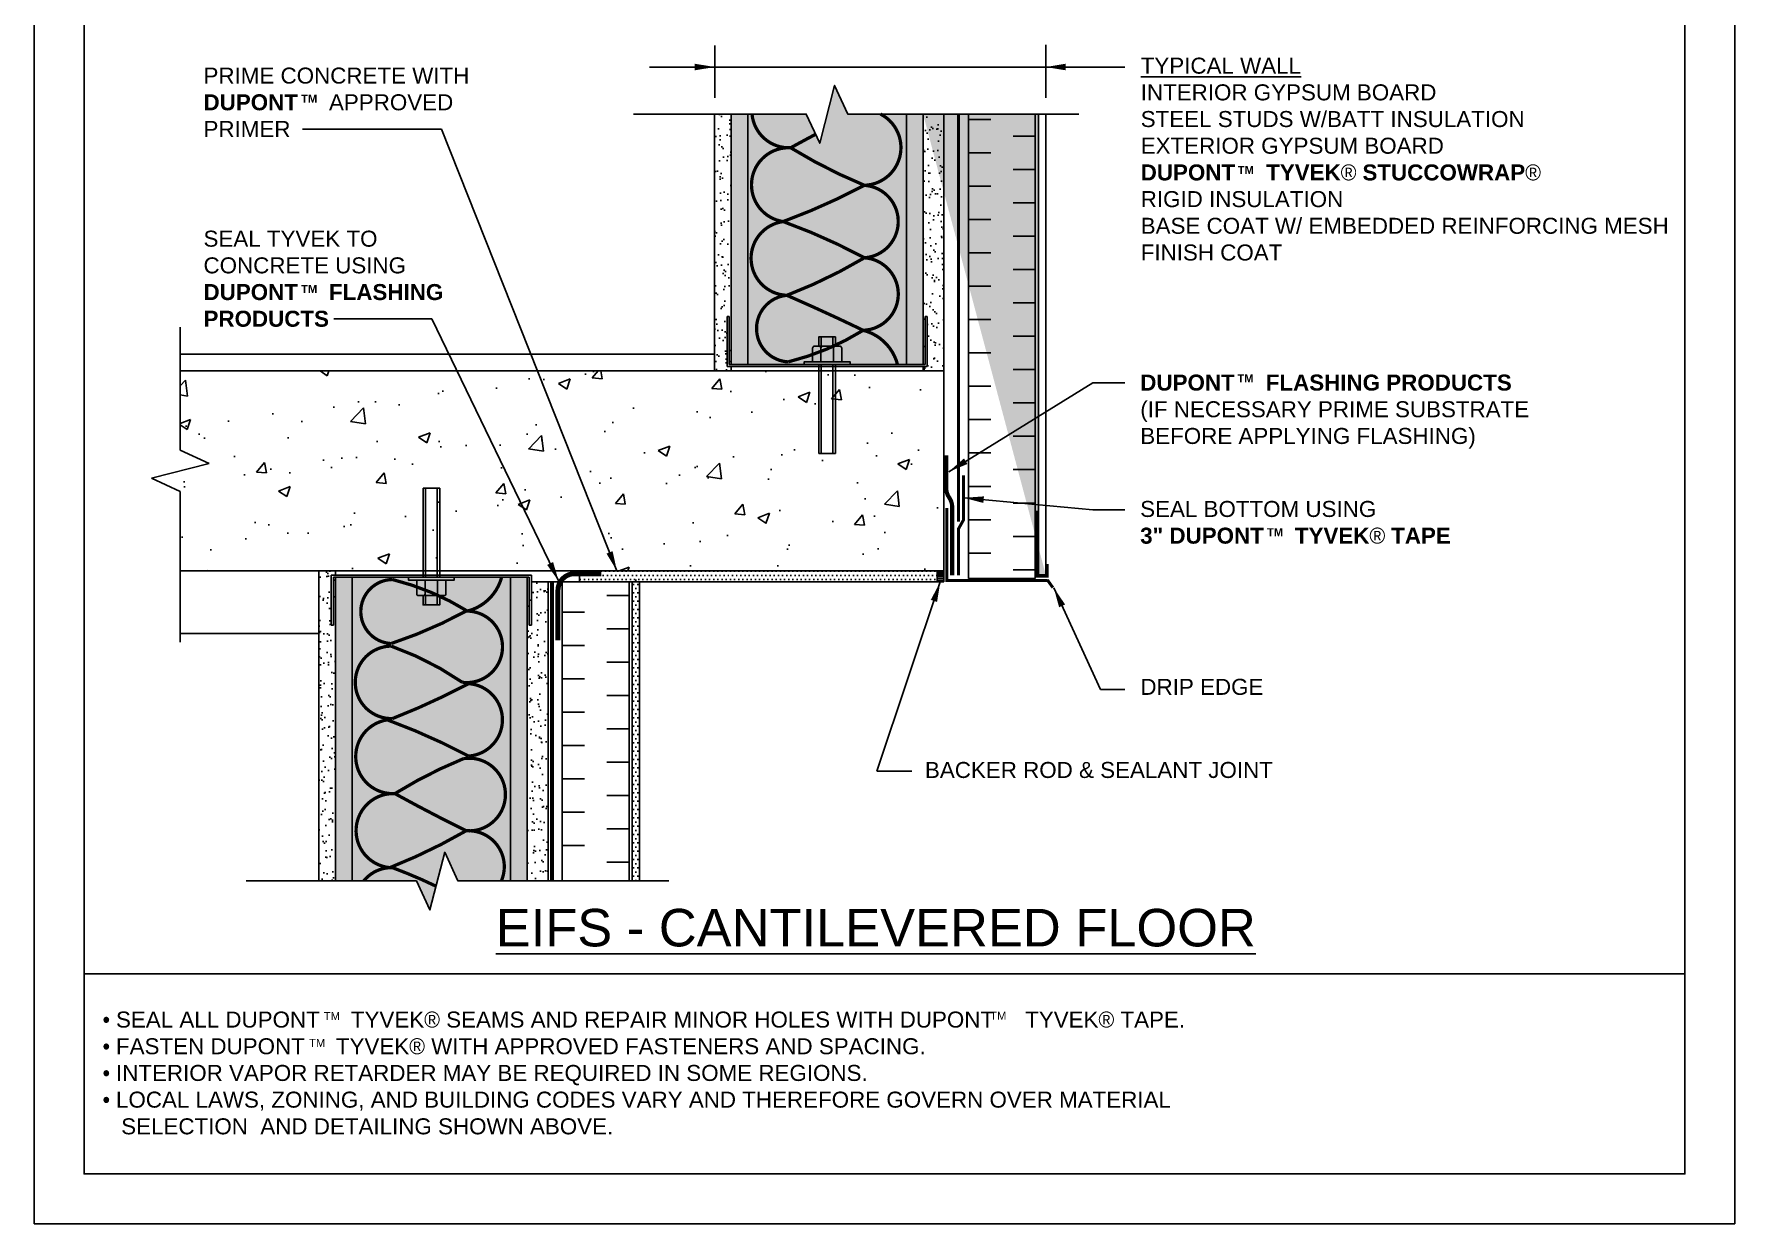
# Model space of a CAD drawing. Extents: x -27 to 167, y -65 to 64.
# Drawn here: x 88.2 to 139.2, y -1.9 to 33.7 of the extents above; entities that cross this region are included whole.
import ezdxf

# ---------------------------------------------------------------- set-up
doc = ezdxf.new("R2010")
doc.units = 0
doc.header["$LTSCALE"] = 1.5
doc.header["$MEASUREMENT"] = 0
doc.linetypes.add('CENTER', pattern=[2, 1.25, -0.25, 0.25, -0.25])
doc.linetypes.add('DASHED', pattern=[0.75, 0.5, -0.25])
doc.layers.get('DEFPOINTS').update_dxf_attribs({"linetype": 'CONTINUOUS'})
for name, color, linetype in [('CASING_BEAD', 251, 'CONTINUOUS'), ('CLADDING', 252, 'CONTINUOUS'), ('DUPONT_FLASHING', 253, 'CENTER'), ('FLASHING', 124, 'CONTINUOUS'), ('INSULATION', 40, 'CONTINUOUS'), ('RIGID_INSULATION', 191, 'CONTINUOUS'), ('SEALANT', 252, 'CONTINUOUS'), ('STRAIGHTFLASH', 253, 'CONTINUOUS'), ('STRUCTURE', 252, 'CONTINUOUS'), ('STRUCTURE_SHADING', 254, 'CONTINUOUS'), ('TEXT', 7, 'CONTINUOUS'), ('TYVEK', 160, 'DASHED'), ('TYVEK_TAPE', 130, 'CONTINUOUS'), ('W', 7, 'CONTINUOUS')]:
    doc.layers.add(name, color=color, linetype=linetype)
doc.styles.add('DETAILS', font='sanss___.ttf', dxfattribs={"height": 1})
doc.dimstyles.new('TYVEKDETAILS', dxfattribs={"dimscale": 6, "dimtxt": 1.5, "dimasz": 0.1, "dimexe": 0.75, "dimexo": 0.75, "dimgap": 0.75, "dimtad": 0, "dimtih": 1, "dimtoh": 1, "dimdec": 4, "dimzin": 0, "dimtxsty": 'DETAILS', "dimcen": 0.0625, "dimazin": 3, "dimtfac": 1, "dimtdec": 4, "dimtofl": 0, "dimtmove": 0, "dimatfit": 3, "dimtolj": 1, "dimtzin": 0})
pattern_1 = [(37.5, (135.6954, 9.62583), (-0.0157483, 0.481706), [0, -0.38, 0, -0.425, 0, -0.40625]), (7.5, (135.6954, 9.6258), (0.442444, 0.7055365), [0, -0.205, 0, -0.3425, 0, -0.13125]), (327.5, (135.3879, 9.62583), (0.7785355, 0.0014148), [0, -0.125, 0, -0.45, 0, -0.5875]), (317.5, (135.3879, 9.6258), (0.751532, 0.219419), [0, -0.0625, 0, -0.295, 0, -0.3375])]

msp = doc.modelspace()

# ---------------------------------------------------------------- hatches: boundary and pattern name
at = {"layer": 'CLADDING'}
h = msp.add_hatch(dxfattribs=at)
h.set_pattern_fill('DOTS', color=256, scale=2, style=0)
h.set_pattern_definition([(0, (-50.81493, 116.74135), (0.0625, 0.125), [0, -0.125])])
edge = h.paths.add_edge_path()
edge.add_line((118.525, 31.334), (118.525, 17.524))
edge.add_line((114.846, 31.334), (119.52, 31.334))
edge.add_line((118.305, 31.334), (118.305, 17.524))
edge.add_line((118.525, 17.524), (118.305, 17.524))
h = msp.add_hatch(dxfattribs=at)
h.set_pattern_fill('DOTS', color=256, scale=2, style=0)
h.set_pattern_definition([(0, (58.04209, 36.98135), (0.0625, 0.125), [0, -0.125])])
edge = h.paths.add_edge_path()
edge.add_line((103.597, 17.377), (107.115, 17.377))
edge.add_line((106.122, 17.377), (106.122, 8.32))
edge.add_line((106.343, 8.32), (106.122, 8.32))
edge.add_line((106.343, 17.377), (106.343, 8.32))
h = msp.add_hatch(dxfattribs=at)
h.set_pattern_fill('DOTS', color=256, scale=2, style=0)
h.set_pattern_definition([(0, (135.69541, 9.62583), (0.0625, 0.125), [0, -0.125])])
h.paths.add_polyline_path([(104.542, 17.636), (115.271, 17.636), (115.271, 17.307), (104.542, 17.307)])
at = {"layer": 'STRUCTURE', "linetype": 'CONTINUOUS'}
h = msp.add_hatch(dxfattribs=at)
h.set_pattern_fill('AR-SAND', color=256, scale=0.25, style=0)
h.set_pattern_definition(pattern_1)
h.paths.add_polyline_path([(109.096, 31.334), (108.596, 31.334), (108.596, 23.636), (109.096, 23.636), (109.096, 23.761), (108.971, 23.761), (108.971, 25.261), (109.033, 25.261), (109.033, 23.823), (109.096, 23.823)])
h = msp.add_hatch(dxfattribs=at)
h.set_pattern_fill('AR-SAND', color=256, scale=0.25, style=0)
h.set_pattern_definition(pattern_1)
h.paths.add_polyline_path([(115.471, 31.334), (114.846, 31.334), (114.846, 25.779), (115.471, 25.779)])
h.paths.add_polyline_path([(115.471, 25.716), (114.846, 25.716), (114.846, 23.823), (114.908, 23.823), (114.908, 25.262), (114.971, 25.262), (114.971, 23.761), (114.846, 23.761), (114.846, 23.636), (115.471, 23.636)])
h = msp.add_hatch(dxfattribs=at)
h.set_pattern_fill('AR-CONC', color=256, scale=0.5, style=0)
h.set_pattern_definition([(50, (135.6954, 9.6258), (3.5863, -0.31376), [0.375, -4.125]), (355, (135.6954, 9.626), (-0.69376, 3.76096), [0.3, -3.3]), (100.451, (135.9943, 9.5997), (2.89255, 3.4472), [0.3187, -3.5057]), (46.184, (135.6954, 10.626), (5.3362, -0.8276), [0.5625, -6.1875]), (96.636, (136.14, 10.557), (4.6733, 4.8706), [0.47805, -5.25856]), (351.184, (135.6954, 10.626), (4.6733, 4.8706), [0.45, -4.95]), (21, (136.1954, 10.3758), (2.98454, -2.0131), [0.375, -4.125]), (326, (136.1954, 10.376), (1.21658, 3.62575), [0.3, -3.3]), (71.451, (136.444, 10.208), (4.20111, 1.61265), [0.3187, -3.5057]), (37.5, (135.6954, 9.6258), (0.0608, 1.66447), [0, -3.26, 0, -3.35, 0, -3.3125]), (7.5, (135.6954, 9.6258), (1.31535, 1.97206), [0, -1.91, 0, -3.185, 0, -1.2625]), (327.5, (134.5804, 9.6258), (2.669112, -0.112774), [0, -1.25, 0, -3.9, 0, -5.175]), (317.5, (134.0804, 9.6258), (2.91593, 0.50052), [0, -1.625, 0, -2.59, 0, -3.675])])
edge = h.paths.add_edge_path()
edge.add_line((92.572, 17.38), (92.572, 20.018))
edge = h.paths.add_edge_path()
edge.add_line((92.572, 21.261), (92.572, 23.899))
edge = h.paths.add_edge_path()
edge.add_line((92.572, 20.018), (91.715, 20.414))
edge = h.paths.add_edge_path(flags=16)
edge.add_line((93.446, 20.858), (92.572, 21.261))
edge = h.paths.add_edge_path()
edge.add_line((91.715, 20.414), (93.446, 20.858))
edge = h.paths.add_edge_path()
edge.add_line((115.471, 23.636), (115.471, 17.636))
edge.add_line((92.572, 23.636), (115.471, 23.636))
edge.add_line((92.572, 17.636), (115.471, 17.636))
h = msp.add_hatch(dxfattribs=at)
h.set_pattern_fill('AR-SAND', color=256, scale=0.25, style=0)
h.set_pattern_definition(pattern_1)
h.paths.add_polyline_path([(97.229, 17.448), (97.166, 17.448), (97.166, 16.011), (97.104, 16.011), (97.104, 17.511), (97.229, 17.511), (97.229, 17.636), (96.729, 17.636), (96.729, 8.346), (97.229, 8.346)])
h = msp.add_hatch(dxfattribs=at)
h.set_pattern_fill('AR-SAND', color=256, scale=0.25, style=0)
h.set_pattern_definition(pattern_1)
h.paths.add_polyline_path([(103.604, 17.307), (103.104, 17.307), (103.104, 16.011), (103.041, 16.011), (103.041, 17.448), (102.979, 17.448), (102.979, 8.346), (103.604, 8.346), (103.604, 9.588), (103.26, 9.588), (103.052, 9.62), (103.26, 9.651), (103.604, 9.651), (103.604, 12.422), (103.26, 12.422), (103.052, 12.453), (103.26, 12.484), (103.604, 12.484)])
at = {"layer": 'STRUCTURE_SHADING', "linetype": 'CONTINUOUS'}
for points in [[(114.846, 23.823), (114.846, 31.334), (112.588, 31.334), (112.193, 32.191), (111.749, 30.46), (111.346, 31.334), (109.096, 31.334), (109.096, 23.823)], [(97.229, 8.346), (97.229, 17.448), (102.979, 17.448), (102.979, 8.346), (100.899, 8.346), (100.504, 9.203), (100.06, 7.472), (99.657, 8.346)]]:
    msp.add_hatch(color=256, dxfattribs=at).paths.add_polyline_path(points)

# ---------------------------------------------------------------- linework, layer by layer
at = {"layer": 'CASING_BEAD', "const_width": 0.09}
for points in [[(118.584, 17.478), (118.259, 17.478), (118.259, 19.443), (118.259, 19.443)], [(118.572, 17.841), (118.572, 17.841), (118.572, 17.841), (118.572, 17.433)]]:
    msp.add_lwpolyline(points, dxfattribs=at)
at = {"layer": 'CLADDING'}
for p, q in [((118.305, 31.334), (118.305, 17.524)), ((118.525, 31.334), (118.525, 17.524)), ((118.525, 17.523), (118.304, 17.523)), ((118.525, 17.524), (118.305, 17.524)), ((106.128, 17.306), (106.128, 8.346)), ((106.349, 17.306), (106.349, 8.346))]:
    msp.add_line(p, q, dxfattribs=at)
at = {"layer": 'DEFPOINTS'}
for p, q in [((88.19, 64.059), (88.19, -1.941)), ((139.19, 64.059), (139.19, -1.941)), ((88.19, -1.941), (139.19, -1.941))]:
    msp.add_line(p, q, dxfattribs=at)
at = {"layer": 'DUPONT_FLASHING', "linetype": 'CONTINUOUS', "const_width": 0.125}
msp.add_lwpolyline([(115.541, 21.1), (115.541, 20.121, 0.152741), (115.63, 19.837, -0.152741), (115.719, 19.552), (115.72, 17.501)], format="xyb", dxfattribs=at)
at = {"layer": 'FLASHING', "const_width": 0.09}
for points in [[(115.556, 19.521), (115.556, 19.521), (115.556, 17.352), (118.585, 17.352)], [(118.574, 17.368), (118.574, 17.368), (118.74, 17.135)]]:
    msp.add_lwpolyline(points, dxfattribs=at)
at = {"layer": 'INSULATION', "const_width": 0.0975}
for points in [[(114.081, 23.823, 0.274432), (113.052, 24.851, -0.078497), (110.802, 23.904, -0.9309), (110.764, 25.9, -0.00974), (113.052, 24.851, 0.950158), (113.089, 27.025, -0.042862), (110.764, 25.9, -0.91986), (110.652, 28.111, -0.036993), (113.089, 27.025, 0.932497), (113.089, 29.198, -0.033771), (110.652, 28.111, -0.955215), (110.877, 30.323, 0.039852), (113.089, 29.198, 0.773254), (113.571, 31.334)], [(109.718, 31.334, 0.401349), (110.877, 30.323, -0.004149), (111.626, 30.728)], [(102.204, 8.346, 0.55824), (101.147, 9.847, -0.036839), (98.86, 8.742, -0.978351), (99.01, 10.961, 0.011745), (101.147, 9.847, 1.122527), (101.072, 12.011, 0.042055), (99.01, 10.961, -0.955215), (98.785, 13.172, -0.033771), (101.222, 12.086, 0.932497), (101.222, 14.259, -0.02843), (98.935, 13.21, -1.006035), (98.897, 15.384, -0.065918), (101.035, 14.297, 1.071863), (101.147, 16.433, -0.044094), (98.897, 15.459, -0.965713), (98.935, 17.38, -0.078497), (101.185, 16.433, 0.271995), (102.211, 17.448)], [(100.243, 8.186, 0.0231), (98.935, 8.742, 0.232864), (98.078, 8.346)]]:
    msp.add_lwpolyline(points, format="xyb", dxfattribs=at)
at = {"layer": 'RIGID_INSULATION', "linetype": 'CONTINUOUS'}
for p, q in [((116.212, 31.334), (116.212, 17.41)), ((116.212, 31.173), (116.879, 31.173)), ((118.212, 31.334), (118.212, 17.41)), ((117.546, 30.673), (118.212, 30.673)), ((116.212, 30.173), (116.879, 30.173)), ((117.546, 29.673), (118.212, 29.673)), ((116.212, 29.173), (116.879, 29.173)), ((117.546, 28.673), (118.212, 28.673)), ((116.212, 28.173), (116.879, 28.173)), ((117.546, 27.673), (118.212, 27.673)), ((116.212, 27.173), (116.879, 27.173)), ((117.546, 26.673), (118.212, 26.673)), ((116.212, 26.173), (116.879, 26.173)), ((117.546, 25.673), (118.212, 25.673)), ((116.212, 25.173), (116.879, 25.173)), ((117.546, 24.673), (118.212, 24.673)), ((116.212, 24.173), (116.879, 24.173)), ((117.546, 23.673), (118.212, 23.673)), ((116.212, 23.173), (116.879, 23.173)), ((117.546, 22.673), (118.212, 22.673)), ((116.212, 22.173), (116.879, 22.173)), ((117.546, 21.673), (118.212, 21.673)), ((116.212, 21.173), (116.879, 21.173)), ((117.546, 20.673), (118.212, 20.673)), ((116.212, 20.173), (116.879, 20.173)), ((116.212, 20.173), (116.879, 20.173)), ((117.546, 19.673), (118.212, 19.673)), ((116.212, 19.173), (116.879, 19.173)), ((117.546, 18.673), (118.212, 18.673)), ((116.212, 18.173), (116.879, 18.173)), ((116.212, 17.41), (118.212, 17.41)), ((117.546, 17.673), (118.212, 17.673)), ((104.03, 17.306), (104.03, 8.346)), ((104.03, 17.306), (106.03, 17.306)), ((105.363, 16.902), (106.03, 16.902)), ((106.03, 17.306), (106.03, 8.346)), ((104.03, 16.402), (104.696, 16.402)), ((105.363, 15.902), (106.03, 15.902)), ((104.03, 15.402), (104.696, 15.402)), ((105.363, 14.902), (106.03, 14.902)), ((104.03, 14.402), (104.696, 14.402)), ((105.363, 13.902), (106.03, 13.902)), ((104.03, 13.402), (104.696, 13.402)), ((105.363, 12.902), (106.03, 12.902)), ((104.03, 12.402), (104.696, 12.402)), ((105.363, 11.902), (106.03, 11.902)), ((104.03, 11.402), (104.696, 11.402)), ((105.363, 10.902), (106.03, 10.902)), ((104.03, 10.402), (104.696, 10.402)), ((105.363, 9.902), (106.03, 9.902)), ((104.03, 9.402), (104.696, 9.402)), ((105.363, 8.902), (106.03, 8.902))]:
    msp.add_line(p, q, dxfattribs=at)
at = {"layer": 'SEALANT', "linetype": 'CONTINUOUS'}
msp.add_line((115.471, 25.366), (115.471, 25.09), dxfattribs=at)
at = {"layer": 'STRAIGHTFLASH', "linetype": 'CONTINUOUS', "const_width": 0.15}
msp.add_lwpolyline([(103.9, 15.554), (103.9, 17.054, -0.414158), (104.4, 17.554), (105.198, 17.554)], format="xyb", dxfattribs=at)
at = {"layer": 'STRUCTURE'}
for p, q in [((106.169, 31.334), (109.096, 31.334)), ((108.596, 31.334), (108.596, 23.636)), ((109.096, 31.334), (109.096, 23.823)), ((109.596, 31.334), (109.596, 23.823)), ((114.346, 31.334), (114.346, 23.823)), ((114.846, 31.334), (119.52, 31.334)), ((115.471, 17.636), (115.471, 31.334)), ((108.971, 25.261), (108.971, 23.761)), ((108.971, 25.261), (109.033, 25.261)), ((109.033, 25.261), (109.033, 23.823)), ((114.971, 25.262), (114.908, 25.262)), ((114.908, 25.261), (114.908, 23.823)), ((114.971, 25.261), (114.971, 23.761)), ((111.796, 24.655), (111.796, 24.371)), ((112.146, 24.655), (112.146, 24.371)), ((92.572, 24.136), (108.596, 24.136)), ((92.572, 23.636), (115.471, 23.636)), ((108.971, 23.761), (114.971, 23.761)), ((109.033, 23.823), (109.096, 23.823)), ((109.096, 23.823), (114.846, 23.823)), ((109.096, 23.761), (109.096, 23.636)), ((111.721, 23.823), (111.721, 21.155)), ((111.796, 23.823), (111.796, 21.155)), ((112.146, 23.823), (112.146, 21.155)), ((112.221, 21.155), (112.221, 23.823)), ((114.846, 23.823), (114.908, 23.823)), ((114.846, 23.761), (114.846, 23.636)), ((111.721, 21.155), (112.221, 21.155)), ((99.854, 20.116), (100.354, 20.116)), ((99.854, 17.448), (99.854, 20.116)), ((99.929, 17.448), (99.929, 20.116)), ((100.279, 17.448), (100.279, 20.116)), ((100.354, 20.116), (100.354, 17.448)), ((92.572, 17.636), (115.271, 17.636)), ((96.729, 8.346), (96.729, 17.636)), ((97.104, 17.511), (103.104, 17.511)), ((97.104, 16.011), (97.104, 17.511)), ((97.166, 17.448), (97.229, 17.448)), ((97.166, 16.011), (97.166, 17.448)), ((97.229, 17.511), (97.229, 17.636)), ((97.729, 8.346), (97.729, 17.448)), ((102.479, 8.346), (102.479, 17.448)), ((102.979, 17.448), (103.041, 17.448)), ((103.041, 16.011), (103.041, 17.448)), ((103.104, 16.011), (103.104, 17.511)), ((99.929, 16.616), (99.929, 16.9)), ((100.279, 16.616), (100.279, 16.9)), ((103.104, 17.307), (103.604, 17.307)), ((103.604, 8.346), (103.604, 17.307)), ((103.104, 16.761), (103.041, 16.761)), ((97.104, 16.011), (97.166, 16.011)), ((103.104, 16.011), (103.041, 16.011)), ((94.547, 8.346), (97.229, 8.346)), ((103.604, 8.346), (107.224, 8.346))]:
    msp.add_line(p, q, dxfattribs=at)
at = {"layer": 'STRUCTURE', "linetype": 'CONTINUOUS'}
for p, q in [((104.542, 17.636), (115.271, 17.636)), ((104.542, 17.307), (104.542, 17.636)), ((115.271, 17.636), (115.271, 17.307)), ((115.271, 17.636), (115.471, 17.636)), ((115.271, 17.471), (115.471, 17.471)), ((115.271, 17.409), (115.471, 17.409)), ((115.271, 17.349), (115.471, 17.349)), ((115.471, 17.307), (115.471, 17.636)), ((103.163, 17.307), (115.271, 17.307)), ((115.271, 17.307), (104.542, 17.307)), ((115.271, 17.307), (115.471, 17.307)), ((96.729, 15.761), (92.572, 15.761))]:
    msp.add_line(p, q, dxfattribs=at)
at = {"layer": 'STRUCTURE'}
for points in [[(114.846, 23.823), (114.846, 31.334), (112.588, 31.334), (112.193, 32.191), (111.749, 30.46), (111.346, 31.334), (109.096, 31.334)], [(111.721, 24.371), (111.721, 24.655), (112.221, 24.655), (112.221, 24.371)], [(111.283, 23.823), (111.283, 23.909), (112.658, 23.909), (112.658, 23.823)], [(97.229, 8.346), (97.229, 17.448), (102.979, 17.448), (102.979, 8.346), (100.899, 8.346), (100.504, 9.203), (100.06, 7.472), (99.657, 8.346), (97.229, 8.346)], [(99.416, 17.448), (99.416, 17.362), (100.791, 17.362), (100.791, 17.448)], [(99.854, 16.9), (99.854, 16.616), (100.354, 16.616), (100.354, 16.9)], [(102.979, 8.346), (103.604, 8.346)]]:
    msp.add_lwpolyline(points, dxfattribs=at)
at = {"layer": 'STRUCTURE', "linetype": 'CONTINUOUS'}
for points in [[(92.572, 21.261), (92.572, 24.947)], [(93.446, 20.858), (92.572, 21.261)], [(91.715, 20.414), (93.446, 20.858)], [(92.572, 20.018), (91.715, 20.414)], [(92.572, 15.505), (92.572, 20.018)]]:
    msp.add_lwpolyline(points, dxfattribs=at)
at = {"layer": 'STRUCTURE'}
for points in [[(111.533, 23.909), (111.533, 24.321, -0.414214), (111.583, 24.371), (112.358, 24.371)], [(111.783, 24.321, 0.414214), (111.733, 24.371)], [(111.833, 24.371, 0.414214), (111.783, 24.321), (111.783, 23.909)], [(112.158, 23.909), (112.158, 24.321, 0.414214), (112.108, 24.371)], [(112.408, 23.909), (112.408, 24.321, 0.414214), (112.358, 24.371)], [(99.666, 17.362), (99.666, 16.95, 0.414214), (99.716, 16.9), (100.491, 16.9)], [(99.916, 17.362), (99.916, 16.95, 0.414214), (99.966, 16.9)], [(100.291, 17.362), (100.291, 16.95, -0.414214), (100.241, 16.9)], [(100.541, 17.362), (100.541, 16.95, -0.414214), (100.491, 16.9)], [(99.866, 16.9, 0.414214), (99.916, 16.95)]]:
    msp.add_lwpolyline(points, format="xyb", dxfattribs=at)
at = {"layer": 'STRUCTURE', "linetype": 'CONTINUOUS'}
for centre in [(115.301, 17.574), (115.309, 17.529), (115.355, 17.605), (115.361, 17.547), (115.364, 17.496), (115.403, 17.595), (115.411, 17.52), (115.447, 17.559)]:
    msp.add_circle(centre, 0.0213, dxfattribs=at)
at = {"layer": 'STRUCTURE'}
for centre, start, end in [((112.208, 24.321), 90, 180), ((100.341, 16.95), 180, 270)]:
    msp.add_arc(centre, 0.05, start, end, dxfattribs=at)
at = {"layer": 'STRUCTURE', "linetype": 'CONTINUOUS'}
msp.add_ellipse((115.371, 17.555), major_axis=(0.1, 0), ratio=0.810122, start_param=-3.141592653589793, end_param=3.141592653589793, dxfattribs=at)
at = {"layer": 'TEXT'}
for p, q in [((108.603, 31.819), (108.603, 33.388)), ((118.525, 31.819), (118.525, 33.408)), ((108.603, 32.744), (118.525, 32.744))]:
    msp.add_line(p, q, dxfattribs=at)
at = {"layer": 'TYVEK', "color": 23}
for points, const_width in [([(115.905, 19.117), (115.905, 31.334)], 0.09), ([(103.722, 17.307), (103.722, 8.345)], 0.125)]:
    msp.add_lwpolyline(points, dxfattribs=dict(at, const_width=const_width))
at = {"layer": 'TYVEK_TAPE', "const_width": 0.09}
msp.add_lwpolyline([(116.055, 20.501), (116.055, 19.158), (115.905, 18.892), (115.905, 17.501)], dxfattribs=at)
at = {"layer": 'W', "color": 7}
msp.add_line((89.69, 5.559), (137.69, 5.559), dxfattribs=at)
msp.add_line((89.69, 5.559), (137.69, 5.559), dxfattribs=at)
at = {"layer": 'W'}
msp.add_lwpolyline([(89.69, 62.559), (137.69, 62.559), (137.69, -0.441), (89.69, -0.441)], close=True, dxfattribs=at)

# ---------------------------------------------------------------- texts
at = {"layer": 'TEXT', "style": 'DETAILS'}
for s, insert, char_height, width, attachment_point in [('PRIME CONCRETE WITH {\\fSansSerif|b1|i0|c2|p2;DUPONT}     APPROVED \\PPRIMER', (93.272, 32.727), 0.48, 10.15656, 1), ('{\\fArial|b0|i0|c0|p34;\\LTYPICAL WALL\\P}INTERIOR GYPSUM BOARD\\PSTEEL STUDS W/BATT INSULATION\\PEXTERIOR GYPSUM BOARD\\P{\\fSansSerif|b1|i0|c2|p2;DUPONT     TYVEK\\fSymbol|b0|i0|c2|p18;â \\fSansSerif|b1|i0|c2|p2;STUCCOWRAP\\fSymbol|b0|i0|c2|p18;â}\\PRIGID INSULATION\\PBASE COAT W/ EMBEDDED REINFORCING MESH\\PFINISH COAT', (121.372, 33.025), 0.48, 17.52022, 1), ('SEAL TYVEK TO CONCRETE USING {\\fSansSerif|b1|i0|c2|p2;DUPONT     FLASHING PRODUCTS}', (93.272, 27.838), 0.48, 8.78255, 1), ('{\\fArial|b1|i0|c0|p34;DUPONT     FLASHING PRODUCTS\\fSymbol|b0|i0|c2|p18; \\fSansSerif|b1|i0|c2|p2;\\P}(IF NECESSARY PRIME SUBSTRATE BEFORE APPLYING FLASHING)', (121.36, 23.524), 0.48, 12.37679, 1), ('SEAL BOTTOM USING \\P{\\fSansSerif|b1|i0|c2|p2;3" DUPONT     TYVEK\\fSymbol|b0|i0|c2|p18;â \\fSansSerif|b1|i0|c2|p2;TAPE}', (121.356, 19.735), 0.48, 10.15656, 1), ('DRIP EDGE', (121.363, 14.402), 0.48, 19.76916, 1), ('BACKER ROD & SEALANT JOINT', (114.903, 11.91), 0.48, 26.77586, 1), ('{\\LEIFS - CANTILEVERED FLOOR}', (113.429, 7.505), 1.125, 37.17715, 2), ('{\\fSymbol|b0|i0|c2|p18;· }SEAL ALL DUPONT     TYVEK{\\fSymbol|b0|i0|c2|p18;â} SEAMS AND REPAIR MINOR HOLES WITH DUPONT     TYVEK{\\fSymbol|b0|i0|c2|p18;â} TAPE.\\P{\\fSymbol|b0|i0|c2|p18;· }FASTEN DUPONT     TYVEK{\\fSymbol|b0|i0|c2|p18;â} WITH APPROVED FASTENERS AND SPACING.\\P{\\fSymbol|b0|i0|c2|p18;· }INTERIOR VAPOR RETARDER MAY BE REQUIRED IN SOME REGIONS.\\P{\\fSymbol|b0|i0|c2|p18;· }LOCAL LAWS, ZONING, AND BUILDING CODES VARY AND THEREFORE GOVERN OVER MATERIAL\\P   SELECTION  AND DETAILING SHOWN ABOVE.', (90.245, 4.427), 0.48, 35.67362, 1), ('TM', (96.88, 4.411), 0.24, 16.62, 1), ('TM', (116.86, 4.42), 0.24, 16.62, 1), ('TM', (96.439, 3.608), 0.24, 16.62, 1)]:
    msp.add_mtext(s, dxfattribs=dict(at, insert=insert, char_height=char_height, width=width, attachment_point=attachment_point))
at = {"layer": 'TEXT', "char_height": 0.24, "attachment_point": 4, "style": 'DETAILS'}
for insert in [(96.199, 31.791), (124.282, 29.658), (96.199, 26.092), (124.271, 23.407), (125.158, 18.798)]:
    msp.add_mtext('{\\fSansSerif|b1|i0|c2|p2;TM}', dxfattribs=dict(at, insert=insert))

# ---------------------------------------------------------------- leaders
at = {"layer": 'TEXT'}
msp.add_leader([(108.603, 32.744), (106.647, 32.744)], dimstyle='TYVEKDETAILS', dxfattribs=at)
for points, override in [([(118.525, 32.744), (120.894, 32.744)], {"dimgap": 0.75, "dimtad": 0, "dimfxl": 3}), ([(105.668, 17.636), (100.404, 30.882), (96.242, 30.882)], {"dimfxl": 3}), ([(103.926, 17.32), (100.118, 25.194), (97.177, 25.194)], {"dimfxl": 3}), ([(115.616, 20.611), (119.933, 23.28), (120.893, 23.28)], {"dimfxl": 3}), ([(116.066, 19.829), (119.94, 19.469), (120.9, 19.467)], {"dimgap": 0.75, "dimtad": 0, "dimfxl": 3}), ([(115.363, 17.307), (113.463, 11.632), (114.51, 11.632)], {"dimgap": 0.75, "dimtad": 0, "dimfxl": 3}), ([(118.764, 17.135), (120.169, 14.087), (120.892, 14.087)], {"dimgap": 0.75, "dimtad": 0, "dimfxl": 3})]:
    msp.add_leader(points, dimstyle='TYVEKDETAILS', override=override, dxfattribs=at)

doc.saveas('drawing.dxf')
